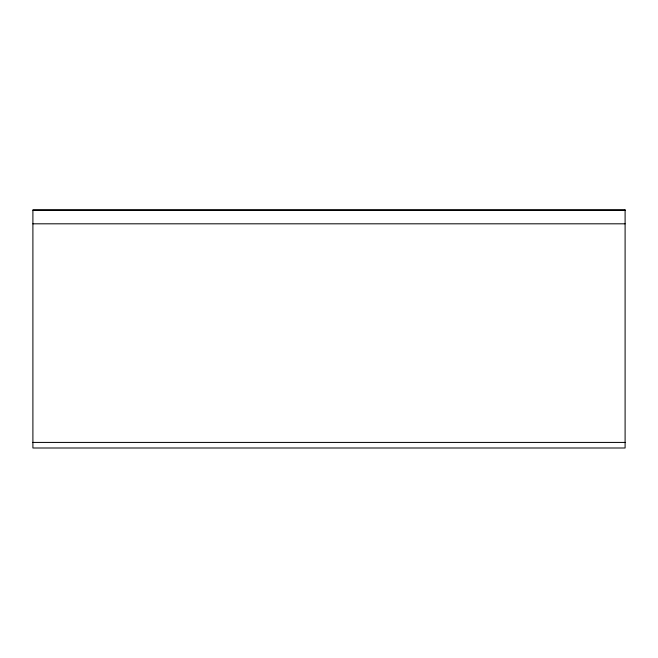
<?xml version="1.0" encoding="UTF-8"?>
<svg xmlns="http://www.w3.org/2000/svg" width="658" height="658" viewBox="0 0 658 658"><rect width="100%" height="100%" fill="white"/><g stroke="black" fill="none" stroke-linecap="round" stroke-linejoin="round"><path stroke-width="0.99" d="M32.9 210.149L625.1 210.149M32.9 223.81L625.1 223.81M32.9 442.423L625.1 442.423M625.1 210.001L32.9 210.001L32.9 447.999L625.1 447.999L625.1 210.001"/></g></svg>
